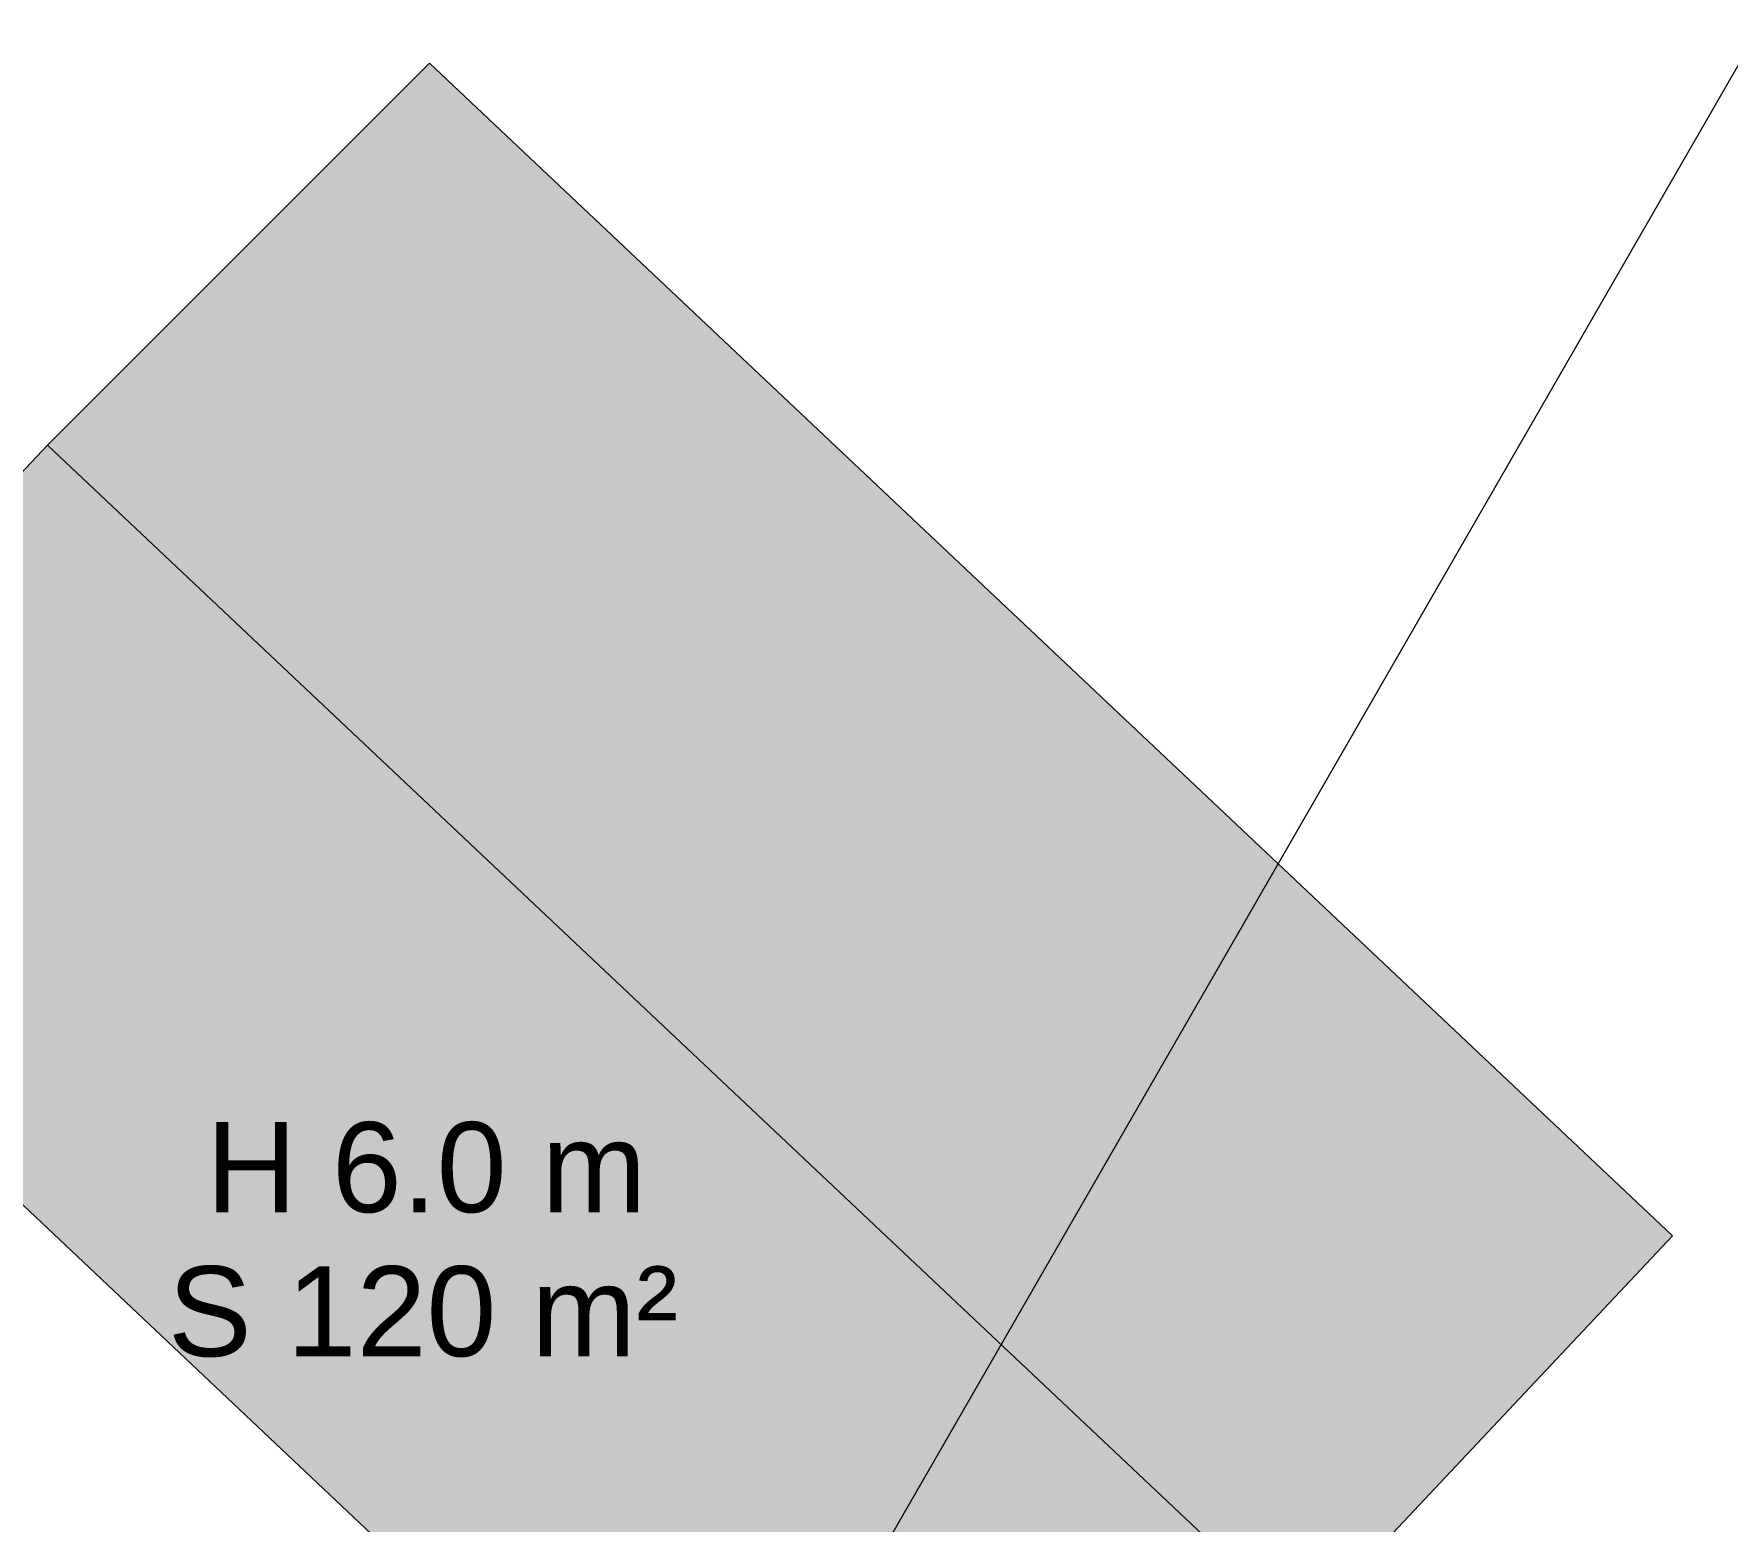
# Model space of a CAD drawing. Header units: metres. Extents: x -3 to 687, y -1 to 1371.
# Drawn here: x 21.41 to 40.22, y 359.06 to 375.58 of the extents above; entities that cross this region are included whole.
import ezdxf

# ---------------------------------------------------------------- set-up
doc = ezdxf.new("R2010")
doc.units = ezdxf.units.M
doc.header["$MEASUREMENT"] = 0
for name, color, linetype, lineweight, true_color in [('TPX_BUILDING_AREAS_TEXT', 7, 'CONTINUOUS', 0, 0x000000), ('TPX_BUILDING_HEIGHTS_TEXT', 7, 'CONTINUOUS', 0, 0x000000), ('TPX_BUILDINGS', 7, 'CONTINUOUS', 0, 0x000000), ('TPX_BUILDINGS_HATCH', 7, 'CONTINUOUS', 0, 0xf0f0f0), ('TPX_BUILDINGS_SHADOWS_HATCH', 7, 'CONTINUOUS', 0, 0x000000), ('TPX_BUILDINGS_SHADOWS_OUTLINES', 7, 'CONTINUOUS', 0, 0x000000), ('TPX_CONTOUR_LINES_5M', 7, 'CONTINUOUS', 0, 0x969696)]:
    doc.layers.add(name, color=color, linetype=linetype, lineweight=lineweight, true_color=true_color)
doc.styles.add('TPX_TEXTE', font='arial.ttf')

msp = doc.modelspace()

# ---------------------------------------------------------------- hatches: boundary and pattern name
at = {"layer": 'TPX_BUILDINGS_HATCH'}
msp.add_hatch(color=256, dxfattribs=at).paths.add_polyline_path([(21.56, 371.007), (17.217, 366.405), (31.03, 353.369), (35.373, 357.983), (21.56, 371.007)])
at = {"layer": 'TPX_BUILDINGS_SHADOWS_HATCH'}
msp.add_hatch(color=256, dxfattribs=at).paths.add_polyline_path([(25.802, 375.25), (21.56, 371.007), (35.373, 357.983), (31.03, 353.369), (35.273, 357.612), (39.615, 362.225), (25.802, 375.25)])

# ---------------------------------------------------------------- linework, layer by layer
at = {"layer": 'TPX_BUILDINGS', "elevation": 0.042}
msp.add_lwpolyline([(21.56, 371.007), (17.217, 366.405), (31.03, 353.369), (35.373, 357.983)], close=True, dxfattribs=at)
at = {"layer": 'TPX_BUILDINGS_SHADOWS_OUTLINES', "elevation": 0.039}
msp.add_lwpolyline([(25.802, 375.25), (21.56, 371.007), (35.373, 357.983), (31.03, 353.369), (35.273, 357.612), (39.615, 362.225)], close=True, dxfattribs=at)
at = {"layer": 'TPX_CONTOUR_LINES_5M', "elevation": 0.048}
msp.add_lwpolyline([(65.511, 418.908), (25.163, 348.885), (39.307, 311.58), (65.511, 305.782), (86.816, 318.547), (96.697, 348.885), (86.606, 379.223), (96.345, 409.561), (65.511, 418.908)], dxfattribs=at)

# ---------------------------------------------------------------- texts
at = {"layer": 'TPX_BUILDING_AREAS_TEXT', "style": 'TPX_TEXTE'}
msp.add_text('S 120 m²', height=1, dxfattribs=at).set_placement((22.896, 360.889, 0.045))
at = {"layer": 'TPX_BUILDING_HEIGHTS_TEXT', "style": 'TPX_TEXTE'}
msp.add_text('H 6.0 m', height=1, dxfattribs=at).set_placement((23.321, 362.489, 0.045))

doc.saveas('drawing.dxf')
